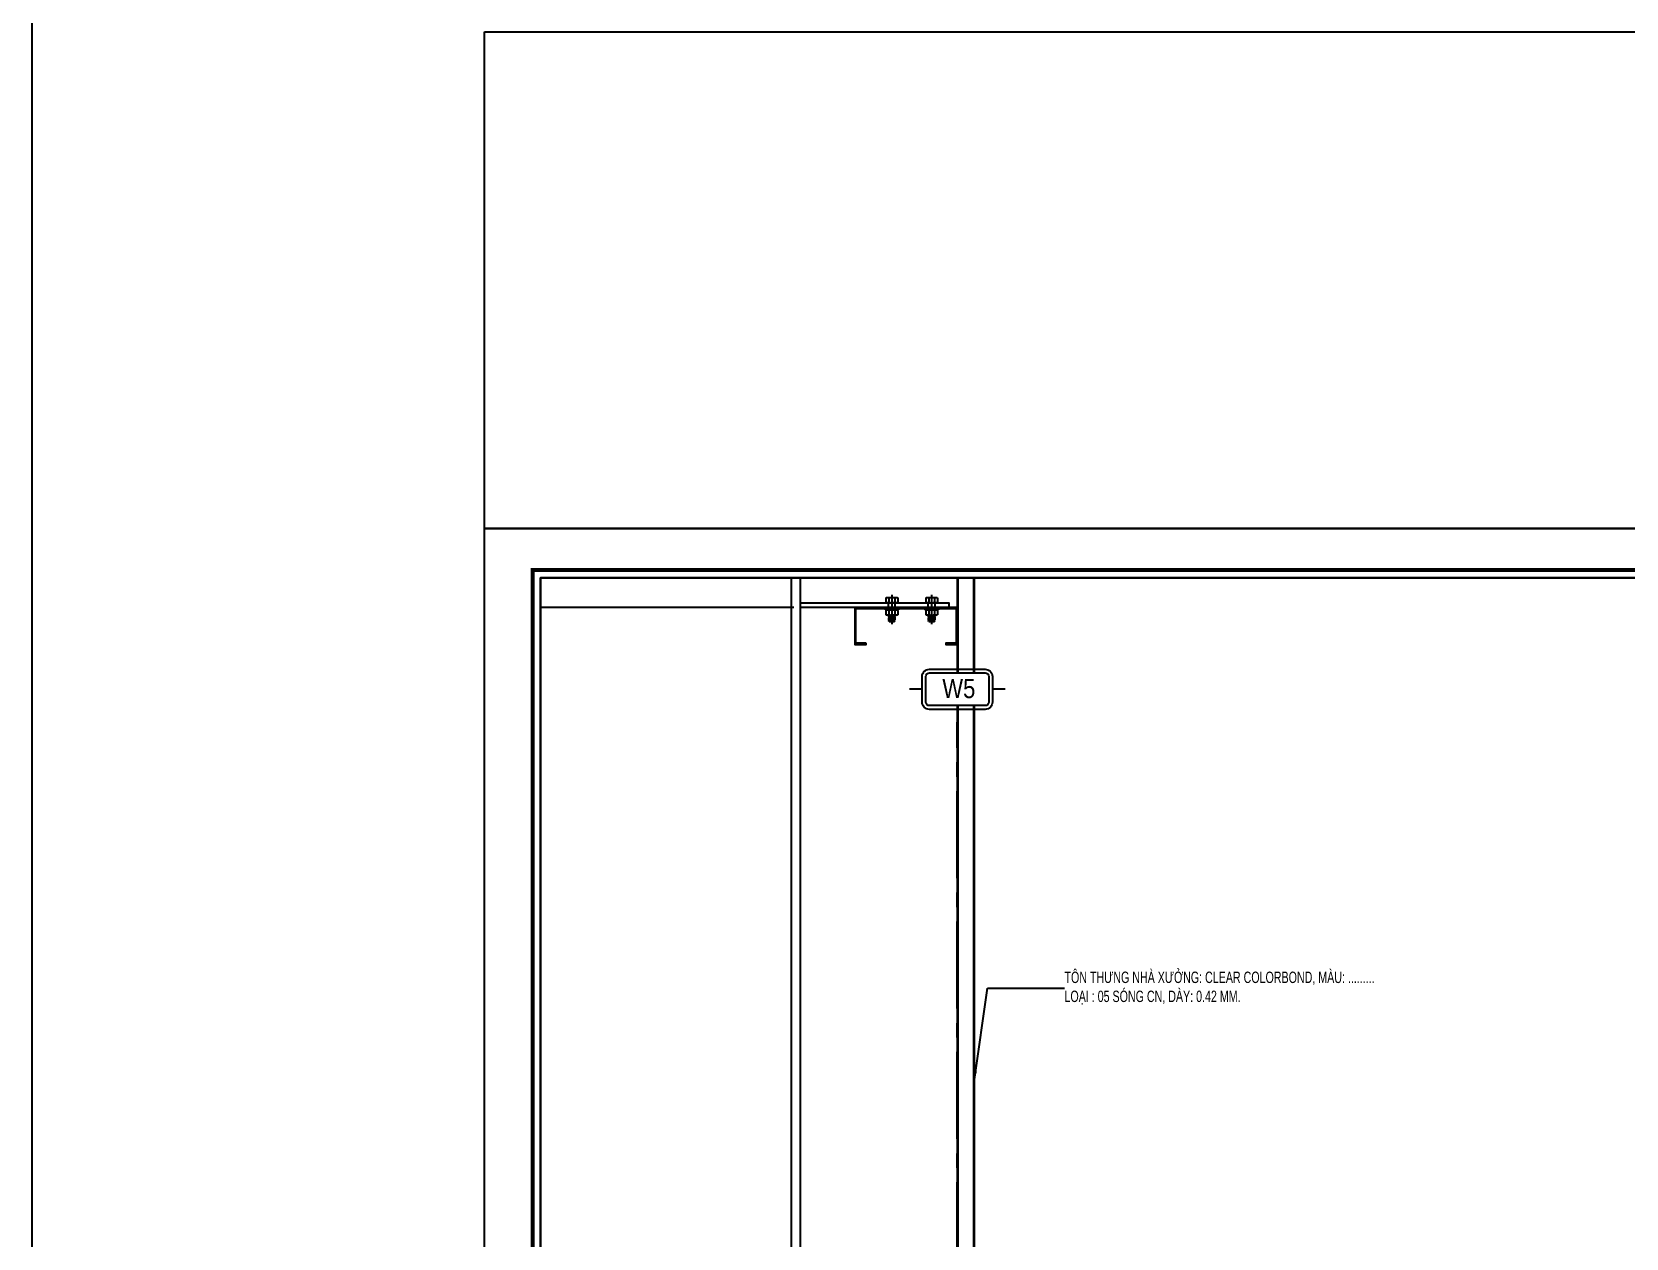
# Model space of a CAD drawing. Header units: inches. Extents: x 315041 to 662841, y -45540 to -35018.
# Drawn here: x 329510.2 to 329859.9, y -37374.5 to -37110 of the extents above; entities that cross this region are included whole.
import ezdxf
from ezdxf.enums import TextEntityAlignment as Align

# ---------------------------------------------------------------- set-up
doc = ezdxf.new("R2010")
doc.units = ezdxf.units.IN
doc.header["$MEASUREMENT"] = 0
doc.linetypes.add('CENTER2', pattern=[28.575, 19.05, -3.175, 3.175, -3.175])
for name, color, linetype in [('1', 1, 'Continuous'), ('2', 2, 'Continuous'), ('251', 251, 'Continuous'), ('3', 3, 'Continuous'), ('5', 5, 'Continuous'), ('7', 7, 'Continuous'), ('8', 8, 'Continuous'), ('BAO KHUNG', 31, 'Continuous'), ('flashing', 6, 'Continuous')]:
    doc.layers.add(name, color=color, linetype=linetype)
doc.styles.add('hx2', font='VHARIALN.TTF')
doc.styles.add('ST1H', font='vnshxh.shx', dxfattribs={"width": 0.7})
doc.dimstyles.new('3', dxfattribs={"dimtxt": 3.5, "dimasz": 1.8, "dimexe": 1, "dimexo": 0, "dimgap": 1, "dimtad": 1, "dimdec": 0, "dimlfac": 3, "dimzin": 0, "dimdsep": 46, "dimtxsty": 'ST1H', "dimblk": 'OBLIQUE', "dimcen": 1, "dimdle": 1, "dimclrd": 8, "dimclre": 8, "dimclrt": 3, "dimadec": 0, "dimazin": 0, "dimtfac": 1, "dimtdec": 0, "dimtix": 1, "dimtofl": 0, "dimtmove": 1, "dimatfit": 3, "dimfxl": 0.18, "dimtolj": 1, "dimtzin": 0, "dimlwd": -1, "dimlwe": -1, "dimarcsym": 1})

# ---------------------------------------------------------------- blocks, each defined once
blk = doc.blocks.new('A$C75D82031')
at = {"layer": '2', "color": 157, "linetype": 'Continuous'}
blk.add_lwpolyline([(0, 420), (594, 420), (594, 0), (0, 0)], close=True, dxfattribs=at)
at = {"layer": '7', "color": 147, "linetype": 'Continuous'}
blk.add_lwpolyline([(12.33, 57.61), (581.67, 57.61), (581.67, 409.19), (12.33, 409.19)], close=True, dxfattribs=at)
at = {"layer": 'BAO KHUNG', "color": 167, "linetype": 'Continuous', "const_width": 0.871}
blk.add_lwpolyline([(10.59, 9.07), (583.41, 9.07), (583.41, 410.93), (10.59, 410.93)], close=True, dxfattribs=at)
blk = doc.blocks.new('*U148')
at = {"layer": '251'}
h = blk.add_hatch(color=256, dxfattribs=at)
h.paths.add_polyline_path([(-0.053, -0.04), (-0.053, -0.043, -0.192582), (-0.048, -0.029, -0.192582), (-0.053, -0.014)])
h.paths.add_polyline_path([(-0.053, 0.014, -0.192582), (-0.048, 0.029, -0.192582), (-0.053, 0.043)])
h = blk.add_hatch(color=256, dxfattribs=at)
h.paths.add_polyline_path([(0.067, -0.04), (0.067, -0.043, -0.192582), (0.073, -0.029, -0.192582), (0.067, -0.014)])
h.paths.add_polyline_path([(0.067, 0.014, -0.192582), (0.073, 0.029, -0.192582), (0.067, 0.043)])
at = {"layer": '5', "linetype": 'CENTER2', "ltscale": 0.2}
blk.add_line((-0.077, 0), (0.206, 0), dxfattribs=at)
at = {"layer": '8'}
for p, q in [((-0.053, 0.04), (-0.053, -0.04)), ((-0.048, 0.058), (-0.006, 0.058)), ((-0.048, 0.029), (-0.006, 0.029)), ((0, 0.043), (0, -0.043)), ((0.056, 0.033), (0, 0.033)), ((0.056, -0.066), (0.056, 0.066)), ((0.056, 0.066), (0.067, 0.066)), ((0.067, -0.066), (0.067, 0.066)), ((0.067, 0.04), (0.067, -0.04)), ((0.073, 0.058), (0.115, 0.058)), ((0.073, 0.029), (0.115, 0.029)), ((0.12, 0.043), (0.12, -0.043)), ((0.128, 0.033), (0.12, 0.033)), ((0.132, 0.027), (0.128, 0.033)), ((0.128, 0.033), (0.128, -0.017)), ((0.128, -0.017), (0.132, 0.027)), ((0.138, 0.033), (0.132, 0.027)), ((0.142, 0.027), (0.138, 0.033)), ((0.175, 0.03), (0.172, 0.027)), ((0.18, 0.027), (0.175, 0.03)), ((0.177, -0.027), (0.178, 0)), ((0.18, 0), (0.178, 0)), ((0.178, 0), (0.18, 0)), ((0.18, 0.027), (0.18, -0.027)), ((-0.048, -0.029), (-0.006, -0.029)), ((-0.048, -0.029), (-0.006, -0.029)), ((-0.048, -0.058), (-0.006, -0.058)), ((0.056, -0.033), (0, -0.033)), ((0.056, -0.066), (0.067, -0.066)), ((0.073, -0.029), (0.115, -0.029)), ((0.073, -0.029), (0.115, -0.029)), ((0.073, -0.058), (0.115, -0.058)), ((0.131, -0.033), (0.12, -0.033)), ((0.137, -0.027), (0.131, -0.033)), ((0.171, -0.033), (0.167, -0.027)), ((0.177, -0.027), (0.171, -0.033)), ((0.177, -0.027), (0.18, -0.027))]:
    blk.add_line(p, q, dxfattribs=at)
for points in [[(0.147, -0.027), (0.141, -0.033), (0.137, -0.027), (0.142, 0.027), (0.148, 0.033), (0.152, 0.027)], [(0.157, -0.027), (0.151, -0.033), (0.147, -0.027), (0.152, 0.027), (0.158, 0.033), (0.162, 0.027)], [(0.167, -0.027), (0.161, -0.033), (0.157, -0.027), (0.162, 0.027), (0.168, 0.033), (0.172, 0.027)]]:
    blk.add_lwpolyline(points, close=True, dxfattribs=at)
for centre, start, end in [((-0.032, 0.043), 136.3972, 223.6028), ((-0.032, 0.014), 136.3972, 180), ((-0.021, 0.043), 316.3972, 43.6028), ((-0.021, 0.014), 0, 43.6028), ((0.088, 0.043), 136.3972, 223.6028), ((0.088, 0.014), 136.3972, 180), ((0.099, 0.043), 316.3972, 43.6028), ((0.099, 0.014), 0, 43.6028), ((-0.032, -0.014), 180, 223.6028), ((-0.032, -0.043), 136.3972, 223.6028), ((-0.021, -0.014), 316.3972, 0), ((-0.021, -0.043), 316.3972, 43.6028), ((0.088, -0.014), 180, 223.6028), ((0.088, -0.043), 136.3972, 223.6028), ((0.099, -0.014), 316.3972, 0), ((0.099, -0.043), 316.3972, 43.6028)]:
    blk.add_arc(centre, 0.0209, start, end, dxfattribs=at)
blk = doc.blocks.new('*U149')
at = {"layer": '251'}
h = blk.add_hatch(color=256, dxfattribs=at)
h.paths.add_polyline_path([(-0.053, -0.04), (-0.053, -0.043, -0.192582), (-0.048, -0.029, -0.192582), (-0.053, -0.014)])
h.paths.add_polyline_path([(-0.053, 0.014, -0.192582), (-0.048, 0.029, -0.192582), (-0.053, 0.043)])
h = blk.add_hatch(color=256, dxfattribs=at)
h.paths.add_polyline_path([(0.067, -0.04), (0.067, -0.043, -0.192582), (0.073, -0.029, -0.192582), (0.067, -0.014)])
h.paths.add_polyline_path([(0.067, 0.014, -0.192582), (0.073, 0.029, -0.192582), (0.067, 0.043)])
at = {"layer": '5', "linetype": 'CENTER2', "ltscale": 0.2}
blk.add_line((-0.077, 0), (0.206, 0), dxfattribs=at)
at = {"layer": '8'}
for p, q in [((-0.053, 0.04), (-0.053, -0.04)), ((-0.048, 0.058), (-0.006, 0.058)), ((-0.048, 0.029), (-0.006, 0.029)), ((0, 0.043), (0, -0.043)), ((0.056, 0.033), (0, 0.033)), ((0.056, -0.066), (0.056, 0.066)), ((0.056, 0.066), (0.067, 0.066)), ((0.067, -0.066), (0.067, 0.066)), ((0.067, 0.04), (0.067, -0.04)), ((0.073, 0.058), (0.115, 0.058)), ((0.073, 0.029), (0.115, 0.029)), ((0.12, 0.043), (0.12, -0.043)), ((0.128, 0.033), (0.12, 0.033)), ((0.132, 0.027), (0.128, 0.033)), ((0.128, 0.033), (0.128, -0.017)), ((0.128, -0.017), (0.132, 0.027)), ((0.138, 0.033), (0.132, 0.027)), ((0.142, 0.027), (0.138, 0.033)), ((0.175, 0.03), (0.172, 0.027)), ((0.18, 0.027), (0.175, 0.03)), ((0.177, -0.027), (0.178, 0)), ((0.18, 0), (0.178, 0)), ((0.178, 0), (0.18, 0)), ((0.18, 0.027), (0.18, -0.027)), ((-0.048, -0.029), (-0.006, -0.029)), ((-0.048, -0.029), (-0.006, -0.029)), ((-0.048, -0.058), (-0.006, -0.058)), ((0.056, -0.033), (0, -0.033)), ((0.056, -0.066), (0.067, -0.066)), ((0.073, -0.029), (0.115, -0.029)), ((0.073, -0.029), (0.115, -0.029)), ((0.073, -0.058), (0.115, -0.058)), ((0.131, -0.033), (0.12, -0.033)), ((0.137, -0.027), (0.131, -0.033)), ((0.171, -0.033), (0.167, -0.027)), ((0.177, -0.027), (0.171, -0.033)), ((0.177, -0.027), (0.18, -0.027))]:
    blk.add_line(p, q, dxfattribs=at)
for points in [[(0.147, -0.027), (0.141, -0.033), (0.137, -0.027), (0.142, 0.027), (0.148, 0.033), (0.152, 0.027)], [(0.157, -0.027), (0.151, -0.033), (0.147, -0.027), (0.152, 0.027), (0.158, 0.033), (0.162, 0.027)], [(0.167, -0.027), (0.161, -0.033), (0.157, -0.027), (0.162, 0.027), (0.168, 0.033), (0.172, 0.027)]]:
    blk.add_lwpolyline(points, close=True, dxfattribs=at)
for centre, start, end in [((-0.032, 0.043), 136.3972, 223.6028), ((-0.032, 0.014), 136.3972, 180), ((-0.021, 0.043), 316.3972, 43.6028), ((-0.021, 0.014), 0, 43.6028), ((0.088, 0.043), 136.3972, 223.6028), ((0.088, 0.014), 136.3972, 180), ((0.099, 0.043), 316.3972, 43.6028), ((0.099, 0.014), 0, 43.6028), ((-0.032, -0.014), 180, 223.6028), ((-0.032, -0.043), 136.3972, 223.6028), ((-0.021, -0.014), 316.3972, 0), ((-0.021, -0.043), 316.3972, 43.6028), ((0.088, -0.014), 180, 223.6028), ((0.088, -0.043), 136.3972, 223.6028), ((0.099, -0.014), 316.3972, 0), ((0.099, -0.043), 316.3972, 43.6028)]:
    blk.add_arc(centre, 0.0209, start, end, dxfattribs=at)
blk = doc.blocks.new('A$C174458B3')
at = {"layer": '2'}
blk.add_lwpolyline([(1.333, 0.017), (1.483, 0.017), (1.483, 0.525), (0.017, 0.525), (0.017, 0.017), (0.167, 0.017), (0.167, 0), (0, 0), (0, 0.542), (1.5, 0.542), (1.5, 0), (1.333, 0), (1.333, 0.017)], dxfattribs=at)
at = {"layer": '5'}
blk.add_lwpolyline([(2.292, 0.542), (2.292, 0.608), (0.125, 0.608), (0.125, 0.542), (2.292, 0.542)], dxfattribs=at)
at = {"layer": '251', "color": 147, "xscale": 1.5, "yscale": 1.5, "zscale": 1.5, "rotation": 270}
for name, p in [('*U149', (0.375, 0.608)), ('*U148', (0.958, 0.608))]:
    blk.add_blockref(name, p, dxfattribs=at)
blk = doc.blocks.new('TENTRUC')
at = {"layer": '7'}
for p, q in [((0, 8.27), (0, 10.26)), ((-7.48, 5.13), (-5.48, 5.13)), ((5.48, 5.13), (7.48, 5.13)), ((0, 0), (0, 2))]:
    blk.add_line(p, q, dxfattribs=at)
blk.add_lwpolyline([(-4.36, 8.27), (4.36, 8.27, -0.414214), (5.48, 7.14), (5.48, 3.12, -0.414214), (4.36, 2), (-4.36, 2, -0.414214), (-5.48, 3.12), (-5.48, 7.14, -0.414214)], format="xyb", close=True, dxfattribs=at)
at = {"layer": '8', "ltscale": 15}
blk.add_lwpolyline([(-4.36, 7.68), (4.36, 7.68, -0.414214), (4.9, 7.14), (4.9, 3.12, -0.414214), (4.36, 2.58), (-4.36, 2.58, -0.414214), (-4.9, 3.12), (-4.9, 7.14, -0.414214)], format="xyb", close=True, dxfattribs=at)
at = {"layer": '3', "style": 'hx2'}
blk.add_attdef('TR', text='', height=2.9, dxfattribs=at).set_placement((-0.16, 3.83), align=Align.CENTER)
blk = doc.blocks.new('_Oblique')
at = {"color": 0, "linetype": 'ByBlock', "lineweight": -2}
blk.add_line((-0.5, -0.5), (0.5, 0.5), dxfattribs=at)

msp = doc.modelspace()

# ---------------------------------------------------------------- linework, layer by layer
at = {"color": 8, "linetype": 'CENTER2'}
msp.add_line((329713.1824, -37581.3141), (329713.1824, -37261.3744), dxfattribs=at)
at = {"color": 8}
for points in [[(335697.3238, -35017.8068), (329510.1822, -35017.8068), (329510.1822, -38896.4843), (335697.3238, -38896.4843)], [(329621.7734, -37229.7343), (330191.1113, -37229.7343), (330191.1113, -37581.3141), (329621.7734, -37581.3141)], [(330191.1113, -37229.7343), (329621.7734, -37229.7343), (329621.7734, -37581.3141), (330191.1113, -37581.3141)]]:
    msp.add_lwpolyline(points, close=True, dxfattribs=at)
at = {"layer": '1'}
msp.add_line((329677.3074, -37236.2054), (329621.7734, -37236.2054), dxfattribs=at)
at = {"layer": '2'}
for p, q in [((329676.8074, -37581.3141), (329676.8074, -37229.7343)), ((329678.8074, -37581.3141), (329678.8074, -37229.7343))]:
    msp.add_line(p, q, dxfattribs=at)
at = {"layer": '3'}
for p, q in [((329713.1824, -37229.7343), (329713.1824, -37250.5685)), ((329716.9323, -37250.5685), (329716.9323, -37229.7343)), ((329713.1824, -37257.7453), (329713.1824, -37396.5349)), ((329716.9323, -37396.5349), (329716.9323, -37257.7453))]:
    msp.add_line(p, q, dxfattribs=at)
for points in [[(329713.3074, -37229.7343), (329713.3074, -37250.5685)], [(329716.8073, -37250.5685), (329716.8073, -37229.7343)], [(329713.3074, -37257.7453), (329713.3074, -37396.5349)], [(329716.8073, -37396.5349), (329716.8073, -37257.7453)]]:
    msp.add_lwpolyline(points, dxfattribs=at)
at = {"layer": 'flashing', "color": 8}
msp.add_lwpolyline([(329609.4423, -37110.027), (330203.4423, -37110.027), (330203.4423, -37218.9242), (329609.4423, -37218.9242)], close=True, dxfattribs=at)

# ---------------------------------------------------------------- block references
at = {"color": 1}
msp.add_blockref('A$C75D82031', (329609.4423, -37638.9242), dxfattribs=at)
at = {"layer": '2', "xscale": -15.00000000011642, "yscale": 15.00000000008731, "zscale": 15.00000000008731}
msp.add_blockref('A$C174458B3', (329713.1825, -37244.3304), dxfattribs=at)
at = {"layer": '3'}
ref = msp.add_blockref('TENTRUC', (329713.1824, -37246.9393), dxfattribs=dict(at, xscale=1.40625, yscale=1.40625, zscale=1.40625, rotation=180))
ref.add_attrib('TR', 'W5', dxfattribs={"layer": '0', "height": 4.21875, "style": 'hx2'}).set_placement((329713.5183, -37256.083), align=Align.CENTER)

# ---------------------------------------------------------------- next in the draw order: texts
at = {"layer": '3', "insert": (329736.6976, -37319.6588), "char_height": 2.5, "attachment_point": 4, "style": 'ST1H', "bg_fill": 2}
msp.add_mtext('\\A1;t«n TH¦NG nhµ x\xadëng: CLEAR COLORBOND, mµu: .........\\PLo¹i : 05 SãNG CN, dµy: 0.42 mm.', dxfattribs=at)

# ---------------------------------------------------------------- next in the draw order: leaders
at = {"color": 9}
msp.add_leader([(329716.9323, -37339.7335), (329719.8288, -37319.6588), (329736.6976, -37319.6588)], dimstyle='3', override={"dimgap": 1, "dimtad": 0}, dxfattribs=at)

doc.saveas('drawing.dxf')
